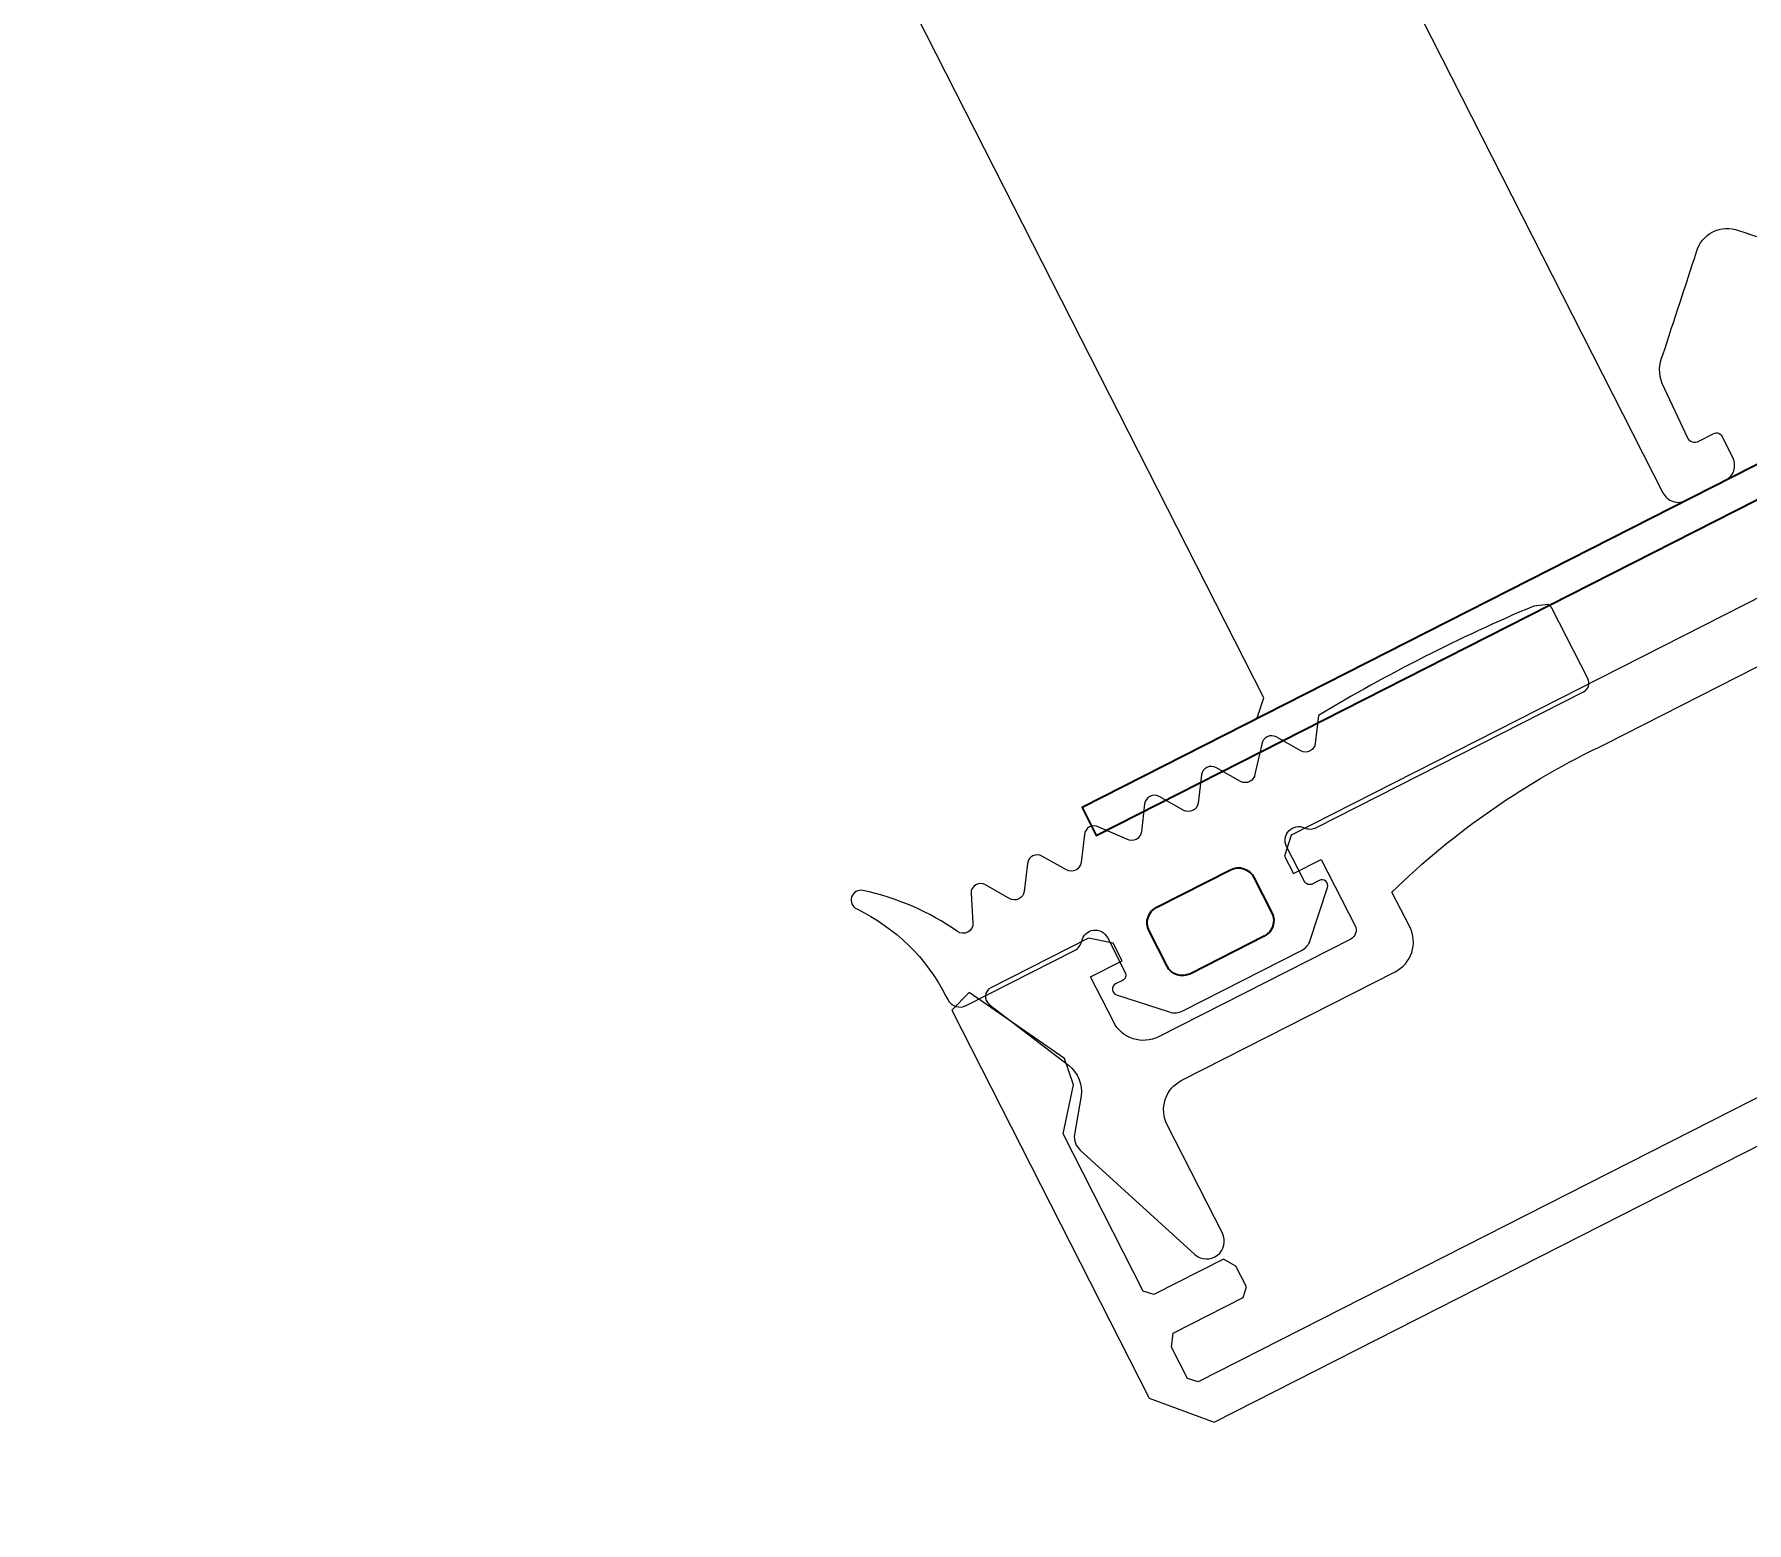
# Model space of a CAD drawing. Header units: millimetres. Extents: x -8417289 to 9420486, y 0 to 208205.
# Drawn here: x -194049.2 to -193996, y 106457.6 to 106503.9 of the extents above; entities that cross this region are included whole.
import ezdxf
from ezdxf import colors
from ezdxf.entities.mleader import LeaderData, LeaderLine
from ezdxf.math import Vec2, Vec3

# ---------------------------------------------------------------- set-up
doc = ezdxf.new("R2010")
doc.units = ezdxf.units.MM
doc.header["$MEASUREMENT"] = 0
doc.layers.get('0').update_dxf_attribs({"color": 250, "lineweight": 9})
for name, color, linetype, lineweight in [('_АР ТЕКСТ', 250, 'Continuous', 25), ('АР_Отметки', 250, 'Continuous', 15), ('АР_Перегородки витражные', 152, 'Continuous', 13), ('АР_Размеры нов.', 15, 'Continuous', 0), ('АР_Сущ Несущая стена', 216, 'Continuous', 30)]:
    doc.layers.add(name, color=color, linetype=linetype, lineweight=lineweight)
doc.layers.add('АРМИРОВАНИЕ', color=7, linetype='Continuous', lineweight=30, true_color=0xf57a00)
doc.layers.add('Тонкая', color=7, linetype='Continuous')
doc.layers.get('АР_Размеры нов.').off()
doc.styles.add('ISOCPEUR', font='isocpeur.TTF', dxfattribs={"width": 0.7})

# ---------------------------------------------------------------- blocks, each defined once
blk = doc.blocks.new('_DotSmall')
at = {"color": 0, "linetype": 'ByBlock', "const_width": 0.5}
blk.add_lwpolyline([(-0.0625, 0, 1), (0.0625, 0, 1)], format="xyb", close=True, dxfattribs=at)
blk = doc.blocks.new('стойка витр.')
at = {"lineweight": 0, "ltscale": 100, "transparency": 33554687}
for points in [[(-69.8438361948356, -5.633594956780144), (-69.21493715024553, -5.916666730459838), (-30.90838462579995, 8.609511357899464), (-30.62531285212026, 9.238410402496811), (-31.1873041553481, 10.72042096611403)], [(-68.58632373265573, -58.46540642052423), (-90.15068845250062, -1.598661102303595), (-90.00917455367744, -1.284153596119722), (-88.98317839115043, -0.8950869223335758), (-88.55468153662514, -0.9934413902010419), (-87.69009137133253, -3.273426419786119), (-87.37564184903749, -3.414962306625966), (-86.69163474338711, -3.155580859434849), (-86.43607351230457, -2.797891934278596), (-87.30066367759719, -0.5179069046935183), (-87.1591497787449, -0.2033993985096458), (-82.02911098225741, 1.741955958394101), (-80.54324021661887, 1.262233232868311), (-79.70200834979187, 1.450846736610401), (-77.34320693471818, 4.170836259007046), (-77.83057009245385, 4.768357554989052), (-90.48468705118285, -0.0301937209587777), (-91.4479567084054, -1.960141251613095), (-69.79711318280897, -59.05493725829001)]]:
    blk.add_lwpolyline(points, dxfattribs=at)
at = {"color": 7, "lineweight": 0, "ltscale": 100, "transparency": 33554687}
blk.add_lwpolyline([(-74.06369480097783, 3.308391450875206, 0.5779496213016146), (-74.28822709678207, 3.786457927264564), (-75.21591578132939, 3.825837128097191, -0.615333828900983), (-75.41972296024323, 4.330405631961185, 0.1014034095220688), (-73.83454927545972, 7.11715754520992, 0.8870851218243345), (-74.38353605600423, 7.372048574252403, -0.1649969122064492), (-77.37516639285604, 4.905523520799761), (-77.48916274512885, 4.862295111939602, 0.4143043114941015), (-77.73690205768798, 4.311953389369592), (-76.39677740688785, 0.7779505007420084, 0.2286961432583318), (-76.12757003956358, 0.5227576163306367, -0.3190489133936659), (-75.8308042481076, 0.1276532846095506, -0.3190018552396916), (-76.10608007785049, -0.2827473570214352), (-77.2460725926212, -0.7150424396677408, -0.4143996870833266), (-77.48192731157178, -0.6088826129343943), (-77.5683841292921, -0.380889908366953, 0.6683385997492722), (-77.90615079682902, -0.370689789611788), (-78.61388821495348, -1.942959389103635, 0.1988829373258806), (-78.62659800215624, -2.362689632165711), (-77.15678812476108, -6.238681577618991, 0.1988829373551211), (-76.86896414318471, -6.544446800158767), (-75.29665854779887, -7.25210424636316, 0.6683385997492723), (-75.05058378231479, -7.020506375207333), (-75.13704060006421, -6.792513670639892, -0.4143996870833266), (-75.03088077326538, -6.556658951718418), (-73.89088825849467, -6.124363869072113, -0.7102015621310012), (-73.37286607688293, -6.741579856578028, 0.2286961432583318), (-73.40517316877958, -7.111109647914418), (-70.10181337440736, -15.82230158713355, 0.414362099440266), (-69.70872084749863, -15.99923473002855), (-67.42870682594366, -15.13463357074215, 0.1511707915363169), (-67.28675684856717, -15.02397433044825), (-67.28408048482379, -14.56993261339812, 0.03540799054371244), (-69.94453478069045, -7.554127657436766), (-70.80145552181057, -7.357523695485725, -0.527867958552825), (-70.9799117797229, -6.88692200143123), (-70.46881830951315, -6.171555145097955, 0.5278679585528249), (-70.64727456742548, -5.700953451043461), (-71.54744570542243, -5.39029515288712, -0.527867958552825), (-71.72590196330566, -4.91969345882535), (-71.21480849309592, -4.20432660249935, 0.5278679585528249), (-71.39326475097914, -3.733724908495788), (-72.25018549209926, -3.537120946544746, -0.527867958552825), (-72.4286417500116, -3.066519252482976), (-71.91757026780397, -2.351094412268139, 0.5278679585717272), (-72.0960265256872, -1.880492718206369), (-72.95294726680731, -1.683888756255328, -0.5278679585717273), (-73.13140352474875, -1.213287062200834), (-72.66353846338461, -0.3839238536165794, 0.5278679585528249), (-72.84199472126784, 0.08667784044519067), (-73.69893745039008, 0.2833397862850688, -0.5278679585717273), (-73.8773937083024, 0.753941480339563), (-73.36630023809266, 1.469308336665563, 0.5278679585717272), (-73.5447564960632, 1.939910030763713), (-74.40167723721243, 2.136513992714754, -0.5278679585528251), (-74.58013349509565, 2.607115686776524)], format="xyb", close=True, dxfattribs=at)
at = {"lineweight": 0, "ltscale": 100, "transparency": 33554687}
for points in [[(-59.28629948117305, -43.93455252060812), (-73.55412178576807, -6.30930235532287), (-74.18304982228437, -6.026241575636959), (-74.75303158370662, -6.242383619959583), (-74.40718232482322, -7.154412422125461), (-76.57319999407628, -7.975785172551696, -0.414362099391309), (-76.9662925209559, -7.798852029714908), (-79.34394296052051, -1.52882071842032, -0.4143260923197838), (-78.74236241533072, -0.1922330582674476), (-77.26035185172805, 0.3697582449676702), (-76.87127418394084, -0.6562669095073943), (-76.3012924225186, -0.4401248651847709), (-76.06142006575828, 0.3027815256646136), (-77.27188147796551, 3.494853341355338, 0.5512236456822476), (-77.7769173583074, 3.597680757055059), (-79.92338595120236, 1.349376512123854, -0.2673491356416615), (-80.91622193696094, 1.059369939495809), (-82.0875922003761, 1.397509788286698, 0.2496293600316565), (-82.58705019962508, 1.269536347390385), (-86.19986947378493, -1.925987660470128, 0.8270430078467679), (-85.63532520958688, -2.84412238272489), (-82.10129332900397, -1.503986737930973, -0.4143260923197836), (-80.76472567670862, -2.105611734441482), (-78.12768279598095, -9.059679143334506, 0.4143260923033303), (-76.7911151413573, -9.661304145942267), (-75.65109363460215, -9.228998069294903, -0.08279896819570452), (-71.78454054114991, -16.33338165576424), (-68.2828855071275, -25.56749207813118)], [(-60.62370682114852, -28.40042247599195), (-29.6323624739598, -16.64818975485105, 0.5239329190821609), (-29.45792011430603, -16.19087287058937), (-29.84699778209324, -15.16484771611431), (-32.39756185706938, -8.438830995786702), (-32.78663952485658, -7.412805841304362, 0.5239329190821609), (-33.2204523376422, -7.186144611914642), (-64.21182667926769, -18.93829823563283, 0.4143255057077639), (-64.53033920991584, -19.64587643784762), (-64.05480472955969, -20.89989428329136, 0.410627156480438), (-63.35370618529851, -21.2207818566676), (-62.72021259606117, -20.98055557451153, 0.4925517741577297), (-62.57218080674647, -20.68314875576471), (-62.75156135272118, -20.21010964907327, -0.4411110715409258), (-62.61002546586678, -19.89566012677096), (-60.83807044223067, -19.28752400128724, -0.2080566110632873), (-59.94503853938659, -19.40384657128016, -1.575399656426527e-05), (-56.87977393603069, -20.78551547546522, -0.4398191101055806), (-56.36006749374792, -22.15601788895583, -1.575399656426528e-05), (-57.73845635901671, -25.2227588602982, -0.2080566110632873)]]:
    blk.add_lwpolyline(points, format="xyb", dxfattribs=at)
at = {"color": 7, "lineweight": 0, "ltscale": 100, "transparency": 33554687}
blk.add_lwpolyline([(-72.00534459005576, 0.06645459306309931), (-72.91737339223619, -0.2793946658493951)], dxfattribs=at)
blk.add_lwpolyline([(-72.91737339223619, -0.2793946658493951), (-54.81141330953687, -48.02608389785019), (-53.89938450735644, -47.68023463893769), (-72.00534459005576, 0.06645459306309931)], close=True)
at = {"color": 7}
blk.add_lwpolyline([(-75.33468511578394, -1.905527627641277), (-74.42175758568919, -4.312981685368868, -0.414213562373095), (-74.73607402053312, -5.011296826465696), (-75.88953189010499, -5.44869808882504, -0.414213562373095), (-76.58784703121637, -5.134381653973833), (-77.50077456128201, -2.726927596246242, -0.414213562373095), (-77.18645812643808, -2.028612455142138), (-76.03300025686622, -1.591211192782794, -0.414213562373095)], format="xyb", close=True, dxfattribs=at)
blk = doc.blocks.new('A$Cf7573d2c')
at = {"color": 5, "lineweight": 0, "ltscale": 100, "transparency": 33554687}
for points in [[(22.94347876822576, -129.8061585653631), (23.32863212761004, -129.2340567151259), (15.4760210152017, -89.0253721447516), (14.90391916502267, -88.64021878529456), (13.34831858612597, -88.94402196916053)], [(75.22963465948123, -137.4833678396972), (15.53914114448708, -149.1407059916237), (15.25302935624495, -148.9481411982706), (15.04270636092406, -147.8711986557901), (15.21196939924266, -147.4654485115461), (17.60516828659456, -146.9980653982202), (17.79774496634491, -146.7120144731016), (17.65752765501384, -145.99404263428), (17.34810222545639, -145.6817786217725), (14.95490333810449, -146.1491617350985), (14.66879154986236, -145.9565969417163), (13.61716468690429, -140.5718233662192), (14.34078325994778, -139.1882331138622), (14.29685428855009, -138.3272358124523), (12.01399044063874, -135.5432063999469), (11.34278615599032, -135.9227315704484), (13.93680344289169, -149.2051953730988), (15.67648944130633, -150.4803732157889), (75.60635762184393, -138.7762860547809)], [(16.96039025508799, -130.9746341781865), (17.14735063223634, -131.9319502510043)]]:
    blk.add_lwpolyline(points, dxfattribs=at)
for points in [[(46.93983379960991, -124.5607638076181), (40.58675144321751, -92.03052029560786, 0.5239329190821609), (40.1654364275746, -91.78139677789295), (39.08846345345955, -91.99172571639065), (32.02846282953396, -93.37051838135812), (30.95148985553533, -93.58084731984127, 0.5239329190821609), (30.65486346394755, -93.97018220560858), (37.00786279537715, -126.5004419321049, 0.4143255057077639), (37.65153361205012, -126.9338067024219), (38.9678203741787, -126.676740644034, 0.410627156480438), (39.4024325129576, -126.0398573796992), (39.2725701663876, -125.3749073325598, 0.4925517741577297), (39.00441380601842, -125.1788043166307), (38.50788569322322, -125.2757744666596, -0.4411110715409258), (38.22183476819191, -125.0831977869093), (37.92148406605702, -123.2340240231424, -0.2080566110632873), (38.18685929093044, -122.3734353235923, -1.575399656426527e-05), (40.06604728137609, -119.585334079733, -0.4398191101055806), (41.50460271420889, -119.3043893908471, -1.575399656426528e-05), (44.29471273510717, -121.1805935695593, -0.2080566110632873)], [(62.47684169723652, -125.8643128953117), (22.98328991362359, -133.5772611531283), (22.59814249735791, -134.1493934348982), (22.71498530404642, -134.7476779409481), (23.67230137682054, -134.5607175638434), (24.11632187198848, -136.834289981547, -0.414362099391309), (23.87558276008349, -137.1918815805984), (17.29420974093955, -138.4772000001831, -0.4143260923197838), (16.07832761004101, -137.6586669406242), (15.77452442620415, -136.1030663617421), (16.85149740020279, -135.892737423259), (16.73465459351428, -135.2944529171946), (16.04288989887573, -134.9326376875397), (12.69231407553889, -135.586993064353, 0.5512236456822476), (12.50572439120151, -136.0674293322809), (14.35950590821449, -138.5625632936571, -0.2673491356416615), (14.4777864611242, -139.5901024985506), (13.94679948792327, -140.6875995079026, 0.2496293600316565), (13.988641141681, -141.2014912966988), (16.52857105073053, -145.3018074856955, 0.8270430078467679), (17.5288156735478, -144.9003198907303), (16.80436055595055, -141.1908037953544, -0.4143260923197836), (17.622934052255, -139.9749488876405), (24.92230934184045, -138.5494072136207, 0.4143260923033303), (25.74088284466416, -137.3335523046553), (25.50718534481712, -136.1369224294031, -0.08279896819570452), (33.1622308997903, -133.5248779198446), (42.85486593982205, -131.6319412461453)]]:
    blk.add_lwpolyline(points, format="xyb", dxfattribs=at)
at = {"color": 5}
blk.add_lwpolyline([(17.14735063223634, -131.9319502510043), (67.26492687151767, -122.1441683250596), (67.07796649448574, -121.1868522522418), (16.96039025508799, -130.9746341781865)], close=True, dxfattribs=at)
at = {"color": 5, "lineweight": 0, "ltscale": 100, "transparency": 33554687}
blk.add_lwpolyline([(13.41756239836104, -132.4562991059211, 0.5779496213016146), (12.90845855453517, -132.5969247933826), (12.71307372348383, -133.5046592174767, -0.615333828900983), (12.18134591274429, -133.6203842212853, 0.1014034095220688), (9.702108483761549, -131.5876167461684, 0.8870851218243345), (9.358218787820078, -132.0857089052442, -0.1649969122064492), (11.28444858861621, -135.4507106386882), (11.30781715002377, -135.5703675398981, 0.4143043114941015), (11.80845184403006, -135.9074367935682), (15.51793750782963, -135.1829876190459, 0.2286961432583318), (15.81490499409847, -134.9607122785674, -0.3190489133936659), (16.25442801520694, -134.7348873865558, -0.3190018552396916), (16.61248166311998, -135.0754795976682), (16.84617321973201, -136.272079041315, -0.4143996870833266), (16.70172994525637, -136.4866332249512), (16.46241614292376, -136.5333703476499, 0.6683385997492722), (16.39535582228564, -136.8645701023779), (17.82562233426142, -137.8275143641513, 0.1988829373258806), (18.23718629742507, -137.9108817430097), (22.30564266489819, -137.1163268844539, 0.1988829373551211), (22.65559902682435, -136.8842373319349), (23.61847053910606, -135.4539218432037, 0.6683385997492723), (23.43172626325395, -135.1722892109829), (23.19241246080492, -135.2190263337106, -0.4143996870833266), (22.97785827715416, -135.0745830591477), (22.74416672054213, -133.8779836154863, -0.7102015621310012), (23.43995764176361, -133.4715632053267, 0.2286961432583318), (23.79873376479372, -133.5657741833857), (32.94248452899046, -131.7800326296419, 0.414362099440266), (33.18322364089545, -131.422441030576), (32.71583458443638, -129.0292117116478, 0.1511707915363169), (32.630720381625, -128.8706215605489), (32.18364376563113, -128.7913527572819, 0.03540799054371244), (24.8194653185783, -130.2295502542984), (24.4810550250113, -131.0409963385318, -0.527867958552825), (23.9870853559114, -131.1374668337667), (23.36824043979868, -130.5129692403134, 0.5278679585528249), (22.87427077069879, -130.6094397355482), (22.41614271281287, -131.4442662674846, -0.527867958552825), (21.92217304371297, -131.5407367626904), (21.30332812760025, -130.9162391692516, 0.5278679585528249), (20.80935845850036, -131.0127096644574), (20.47094816493336, -131.8241557486908, -0.527867958552825), (19.97697849583346, -131.9206262439257), (19.35807271662634, -131.296140536826, 0.5278679585717272), (18.86410304752644, -131.3926110320317), (18.52569275395945, -132.2040571162652, -0.5278679585717273), (18.03172308485955, -132.3005276115291), (17.29322126752231, -131.6993985794252, 0.5278679585528249), (16.79925159842242, -131.7958690746309), (16.46078044176102, -132.6073270452034, -0.5278679585717273), (15.96681077266112, -132.7037975404382), (15.3479658565484, -132.0792999469995, 0.5278679585717272), (14.8539961874485, -132.175770442278), (14.51558589376509, -132.9872165265406, -0.5278679585528251), (14.02161622478161, -133.0836870217463)], format="xyb", close=True, dxfattribs=at)
at = {"color": 5}
blk.add_lwpolyline([(18.34217463084497, -134.5890351180569), (20.86917208810337, -134.0955216264847, -0.414213562373095), (21.50442092120647, -134.5231871236028), (21.74087279406376, -135.7339205513417, -0.414213562373095), (21.31320729688741, -136.3691693845467), (18.78620983962901, -136.8626828761044, -0.414213562373095), (18.15096100640949, -136.4350173789717), (17.91450913366862, -135.2242839512328, -0.414213562373095)], format="xyb", close=True, dxfattribs=at)
at = {"layer": 'АР_Перегородки витражные', "rotation": 80.28340479355269}
blk.add_blockref('стойка витр.', (29.17858439369593, -60.01344902928395), dxfattribs=at)
blk = doc.blocks.new('A$Cd39b9c29')
at = {"color": 241, "ltscale": 100, "true_color": 0xf7abae, "rotation": 15.99619938090556}
blk.add_blockref('A$Cf7573d2c', (194.7143770353869, -6002.058359785675), dxfattribs=at)
blk = doc.blocks.new('A$Cec9b444d')
at = {"layer": 'Тонкая', "ltscale": 100, "rotation": 359.8999999999999}
blk.add_blockref('A$Cd39b9c29', (-19.13216614062549, 2.909131854816223), dxfattribs=at)

msp = doc.modelspace()

# ---------------------------------------------------------------- hatches: boundary and pattern name
at = {"layer": 'АРМИРОВАНИЕ', "ltscale": 100, "true_color": 0xf8991e}
h = msp.add_hatch(dxfattribs=at)
h.set_pattern_fill('ANSI31', color=30, scale=2500)
h.set_pattern_definition([(45, (-1133159.002834074, 148720.9327153885), (-220.9708691207961, 220.9708691207961), [])])
edge = h.paths.add_edge_path()
edge.add_arc((-197003.1459597489, 115351.0048205543), 9147.789676423537, 278.2889987344298, 298.171626419314)
edge.add_line((-192684.3438729916, 107286.88648688), (-192684.3438729916, 107888.4013866964))
edge.add_line((-192684.3438729916, 107888.4013866964), (-195684.3438729916, 107888.4013866964))
edge.add_line((-195684.3438729916, 107888.4013866964), (-195684.3438729917, 106298.7776349361))

# ---------------------------------------------------------------- linework, layer by layer
at = {"layer": 'АР_Сущ Несущая стена', "lineweight": 18, "ltscale": 100}
for centre, radius, start, end in [((-197116.3547424845, 115484.5892881857), 9778.654617052323, 272.5925479651556, 356.6353913736798), ((-197124.0221649795, 115502.5789153872), 9144.28346907419, 272.8206375183279, 356.2887310665694)]:
    msp.add_arc(centre, radius, start, end, dxfattribs=at)

# ---------------------------------------------------------------- block references
at = {"layer": 'АР_Размеры нов.', "ltscale": 100}
msp.add_blockref('A$Cec9b444d', (-194233.915110983, 112600.6824583525), dxfattribs=at)

# ---------------------------------------------------------------- leaders
at = {"layer": '_АР ТЕКСТ'}
ml = msp.add_multileader_mtext('Standard', dxfattribs=at)
ml.set_content('{\\W0.8;-2,550}', color=256, style='ISOCPEUR')
ml.set_leader_properties(color=256, linetype='Continuous', lineweight=-1)
ml.set_arrow_properties(name='DOTSMALL')
ml.build(insert=Vec2(0, 0))
ml.multileader.update_dxf_attribs({"has_text_frame": 1, "text_left_attachment_type": 4, "text_right_attachment_type": 4, "dogleg_length": 100, "arrow_head_size": 180})
ctx = ml.context
ctx.base_point, ctx.char_height, ctx.arrow_head_size, ctx.landing_gap_size, ctx.plane_origin = Vec3(-302775.822290387, 123943.2638625839, -1.961751612303354), 250, 180, 50, Vec3(-302295.4889269536, 121699.245469789, -1.961751612303354)
ctx.left_attachment, ctx.right_attachment = 4, 4
notes = []
notes.append((ctx, [(0, (0, 0, 0), (0, 0), (1, 0), 1, [])]))
ctx.mtext.insert, ctx.mtext.width, ctx.mtext.defined_height, ctx.mtext.line_spacing_style, ctx.mtext.flow_direction = Vec3(-302725.822290387, 124276.5971959173, -1.961751612303354), 801.0864057841361, 330.709552927064, 2, 5
ml = msp.add_multileader_mtext('Standard', dxfattribs=at)
ml.set_content('{\\W0.8;-2,550}', color=256, style='ISOCPEUR')
ml.set_leader_properties(color=256, linetype='Continuous', lineweight=-1)
ml.set_arrow_properties(name='DOTSMALL')
ml.build(insert=Vec2(0, 0))
ml.multileader.update_dxf_attribs({"has_text_frame": 1, "text_left_attachment_type": 4, "text_right_attachment_type": 4, "dogleg_length": 100, "arrow_head_size": 180})
ctx = ml.context
ctx.base_point, ctx.char_height, ctx.arrow_head_size, ctx.landing_gap_size, ctx.plane_origin = Vec3(-314736.0148765142, 120073.2763382189, -1.961751612303354), 250, 180, 50, Vec3(-314255.6815130808, 117829.2579454239, -1.961751612303354)
ctx.left_attachment, ctx.right_attachment = 4, 4
notes.append((ctx, [(0, (0, 0, 0), (0, 0), (1, 0), 1, [])]))
ctx.mtext.insert, ctx.mtext.width, ctx.mtext.defined_height, ctx.mtext.line_spacing_style, ctx.mtext.flow_direction = Vec3(-314686.0148765142, 120406.6096715522, -1.961751612303354), 801.0864057841361, 330.709552927064, 2, 5
at = {"layer": 'АР_Отметки'}
ml = msp.add_multileader_mtext('Standard', dxfattribs=at)
ml.set_content('%%P0,000', color=256, style='ISOCPEUR')
ml.set_leader_properties(color=256, linetype='Continuous', lineweight=-1)
ml.set_arrow_properties(name='DOTSMALL')
ml.build(insert=Vec2(0, 0))
ml.multileader.update_dxf_attribs({"has_text_frame": 1, "text_left_attachment_type": 4, "text_right_attachment_type": 4, "dogleg_length": 100, "arrow_head_size": 180})
ctx = ml.context
ctx.base_point, ctx.char_height, ctx.arrow_head_size, ctx.landing_gap_size, ctx.plane_origin = Vec3(-195860.622478677, 128720.7430100038, -0.1595442850443263), 250, 180, 50, Vec3(-198931.7041943423, 127131.194468972, -0.1595442850443263)
ctx.left_attachment, ctx.right_attachment = 4, 4
notes.append((ctx, [(0, (0, 0, 0), (0, 0), (1, 0), 1, [])]))
ctx.mtext.insert, ctx.mtext.width, ctx.mtext.line_spacing_style, ctx.mtext.flow_direction = Vec3(-195810.622478677, 129054.0763433372, -0.1595442850443263), 852.6970314602484, 2, 5
ml = msp.add_multileader_mtext('Standard', dxfattribs=at)
ml.set_content('{\\W0.8;-2,250}', color=256, style='ISOCPEUR')
ml.set_leader_properties(color=256, linetype='Continuous', lineweight=-1)
ml.set_arrow_properties(name='DOTSMALL')
ml.build(insert=Vec2(0, 0))
ml.multileader.update_dxf_attribs({"has_text_frame": 1, "text_left_attachment_type": 4, "text_right_attachment_type": 4, "dogleg_length": 100, "arrow_head_size": 180})
ctx = ml.context
ctx.base_point, ctx.char_height, ctx.arrow_head_size, ctx.landing_gap_size, ctx.plane_origin = Vec3(-297233.6192957293, 128352.8588700729), 250, 180, 50, Vec3(-296855.5361043215, 126878.8351738673)
ctx.left_attachment, ctx.right_attachment = 4, 4
notes.append((ctx, [(0, (0, 0, 0), (0, 0), (1, 0), 1, [])]))
ctx.mtext.insert, ctx.mtext.width, ctx.mtext.defined_height, ctx.mtext.line_spacing_style, ctx.mtext.flow_direction = Vec3(-297183.6192957293, 128686.1922034062), 769.9889591111103, 343.8884462512117, 2, 5
ml = msp.add_multileader_mtext('Standard', dxfattribs=at)
ml.set_content('0,000', color=256, style='ISOCPEUR')
ml.set_leader_properties(color=256, linetype='Continuous', lineweight=-1)
ml.set_arrow_properties(name='DOTSMALL')
ml.build(insert=Vec2(0, 0))
ml.multileader.update_dxf_attribs({"has_text_frame": 1, "text_left_attachment_type": 4, "text_right_attachment_type": 4, "dogleg_length": 100, "arrow_head_size": 180})
ctx = ml.context
ctx.base_point, ctx.char_height, ctx.arrow_head_size, ctx.landing_gap_size, ctx.plane_origin = Vec3(-202684.2395502269, 121780.8524941115, -0.1595442850443263), 250, 180, 50, Vec3(-205755.3212658922, 120191.3039530797, -0.1595442850443263)
ctx.left_attachment, ctx.right_attachment = 4, 4
notes.append((ctx, [(0, (0, 0, 0), (0, 0), (1, 0), 1, [])]))
ctx.mtext.insert, ctx.mtext.width, ctx.mtext.line_spacing_style, ctx.mtext.flow_direction = Vec3(-202634.2395502269, 122114.1858274449, -0.1595442850443263), 852.6970314602484, 2, 5
ml = msp.add_multileader_mtext('Standard', dxfattribs=at)
ml.set_content('{\\W0.8;-2,250}', color=256, style='ISOCPEUR')
ml.set_leader_properties(color=256, linetype='Continuous', lineweight=-1)
ml.set_arrow_properties(name='DOTSMALL')
ml.build(insert=Vec2(0, 0))
ml.multileader.update_dxf_attribs({"has_text_frame": 1, "text_left_attachment_type": 4, "text_right_attachment_type": 4, "dogleg_length": 100, "arrow_head_size": 180})
ctx = ml.context
ctx.base_point, ctx.char_height, ctx.arrow_head_size, ctx.landing_gap_size, ctx.plane_origin = Vec3(-298305.7964583198, 120267.0421383413, 1.149675994230903e-08), 250, 180, 50, Vec3(-302964.3053933498, 116414.7346247101, 1.149675994230903e-08)
ctx.left_attachment, ctx.right_attachment = 4, 4
notes.append((ctx, [(0, (0, 0, 0), (0, 0), (1, 0), 1, [])]))
ctx.mtext.insert, ctx.mtext.width, ctx.mtext.defined_height, ctx.mtext.line_spacing_style, ctx.mtext.flow_direction = Vec3(-298255.7964583198, 120600.3754716746, 1.149675994230903e-08), 769.9889591111103, 343.8884462512117, 2, 5
ml = msp.add_multileader_mtext('Standard', dxfattribs=at)
ml.set_content('{\\W0.8;-2,250}', color=256, style='ISOCPEUR')
ml.set_leader_properties(color=256, linetype='Continuous', lineweight=-1)
ml.set_arrow_properties(name='DOTSMALL')
ml.build(insert=Vec2(0, 0))
ml.multileader.update_dxf_attribs({"has_text_frame": 1, "text_left_attachment_type": 4, "text_right_attachment_type": 4, "dogleg_length": 100, "arrow_head_size": 180})
ctx = ml.context
ctx.base_point, ctx.char_height, ctx.arrow_head_size, ctx.landing_gap_size, ctx.plane_origin = Vec3(-336127.5, 116985.8569053825, 1.149675994230903e-08), 250, 180, 50, Vec3(-337173.9636271417, 115928.762695511, 1.149675994230903e-08)
ctx.left_attachment, ctx.right_attachment = 4, 4
notes.append((ctx, [(0, (0, 0, 0), (0, 0), (1, 0), 1, [])]))
ctx.mtext.insert, ctx.mtext.width, ctx.mtext.defined_height, ctx.mtext.line_spacing_style, ctx.mtext.flow_direction = Vec3(-336077.5, 117319.1902387158, 1.149675994230903e-08), 769.9889591111103, 343.8884462512117, 2, 5
ml = msp.add_multileader_mtext('Standard', dxfattribs=at)
ml.set_content('{\\W0.8;-2,650}', color=256, style='ISOCPEUR')
ml.set_leader_properties(color=256, linetype='Continuous', lineweight=-1)
ml.set_arrow_properties(name='DOTSMALL')
ml.build(insert=Vec2(0, 0))
ml.multileader.update_dxf_attribs({"has_text_frame": 1, "text_left_attachment_type": 4, "text_right_attachment_type": 4, "dogleg_length": 100, "arrow_head_size": 180})
ctx = ml.context
ctx.base_point, ctx.char_height, ctx.arrow_head_size, ctx.landing_gap_size, ctx.plane_origin = Vec3(-302139.5, 114233.6666666667), 250, 180, 50, Vec3(-302336.2563643702, 112502.8541723344)
ctx.left_attachment, ctx.right_attachment = 4, 4
notes.append((ctx, [(0, (0, 0, 0), (0, 0), (1, 0), 1, [])]))
ctx.mtext.insert, ctx.mtext.width, ctx.mtext.defined_height, ctx.mtext.line_spacing_style, ctx.mtext.flow_direction = Vec3(-302089.5, 114567), 881.1857792269554, 430.9869369475685, 2, 5
for ctx, leaders in notes:
    for number, flags, end, landing, length, lines in leaders:
        leader = LeaderData()
        leader.index, (leader.has_last_leader_line, leader.has_dogleg_vector, leader.attachment_direction) = number, flags
        leader.last_leader_point, leader.dogleg_vector, leader.dogleg_length = Vec3(end), Vec3(landing), length
        for number, points, colour, breaks in lines:
            line = LeaderLine()
            line.index, line.vertices, line.color, line.breaks = number, Vec3.list(points), colors.encode_raw_color(colour), breaks
            leader.lines.append(line)
        ctx.leaders.append(leader)

doc.saveas('drawing.dxf')
